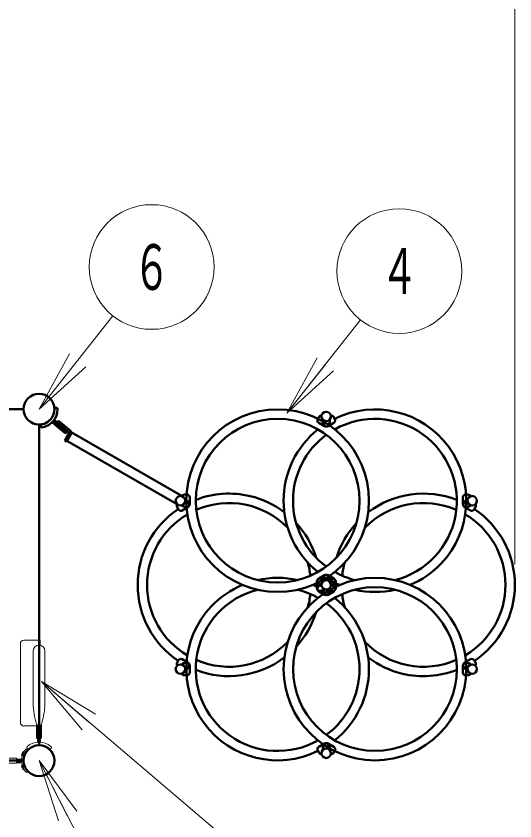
# Model space of a CAD drawing. Units: millimetres on the paper. Extents: x -385 to 0, y -302 to 267.
# Drawn here: x -244.29 to -220.29, y 177.77 to 216.51 of the extents above; entities that cross this region are included whole.
import ezdxf
from ezdxf.enums import TextEntityAlignment as Align

# ---------------------------------------------------------------- set-up
doc = ezdxf.new("R2010")
doc.units = ezdxf.units.MM
doc.layers.add('LY_1', color=140, linetype='Continuous', lineweight=50)
doc.styles.add('ＭＳ ゴシック', font='')
doc.styles.get('ＭＳ ゴシック').set_extended_font_data('MS Gothic')

msp = doc.modelspace()

# ---------------------------------------------------------------- linework, layer by layer
at = {"layer": 'LY_1', "color": 7, "lineweight": 13}
for p, q in [((-220.291, 190.134), (-220.291, 249.392)), ((-220.291, 190.134), (-220.291, 249.392)), ((-243.181, 197.593), (-239.627, 202.082)), ((-231.266, 197.396), (-227.712, 201.886)), ((-243.181, 197.593), (-241.711, 200.255)), ((-243.181, 197.593), (-241.319, 199.945)), ((-231.266, 197.396), (-229.796, 200.059)), ((-240.927, 199.635), (-243.181, 197.593)), ((-231.266, 197.396), (-229.404, 199.749)), ((-229.012, 199.438), (-231.266, 197.396)), ((-243.131, 186.476), (-243.914, 186.476)), ((-243.131, 186.233), (-243.131, 186.476)), ((-244.081, 182.509), (-244.081, 186.309)), ((-243.459, 185.959), (-243.459, 183.426)), ((-242.902, 185.959), (-242.902, 183.426)), ((-241.106, 182.152), (-243.066, 184.477)), ((-243.066, 184.477), (-240.458, 182.913)), ((-243.066, 184.477), (-240.782, 182.533)), ((-243.066, 184.477), (-232.807, 175.743)), ((-243.297, 182.343), (-243.914, 182.343)), ((-243.297, 181.759), (-243.297, 182.426)), ((-243.256, 182.38), (-243.243, 182.393)), ((-243.256, 181.759), (-243.256, 182.38)), ((-243.243, 182.393), (-243.181, 182.393)), ((-243.181, 181.759), (-243.181, 182.393)), ((-243.118, 182.393), (-243.181, 182.393)), ((-243.106, 182.38), (-243.118, 182.393)), ((-243.106, 181.759), (-243.106, 182.38)), ((-243.064, 181.759), (-243.064, 182.426)), ((-243.297, 181.759), (-243.064, 181.759)), ((-243.256, 181.569), (-243.256, 181.759)), ((-243.181, 181.569), (-243.181, 181.759)), ((-243.106, 181.569), (-243.106, 181.759)), ((-243.761, 181.276), (-243.702, 181.205)), ((-243.706, 181.2), (-243.719, 181.211)), ((-242.6, 181.276), (-242.659, 181.205)), ((-244.264, 180.793), (-244.931, 180.793)), ((-244.264, 180.559), (-244.931, 180.559)), ((-244.264, 180.793), (-244.264, 180.559)), ((-244.041, 180.751), (-244.264, 180.751)), ((-244.023, 180.676), (-244.264, 180.676)), ((-244.041, 180.601), (-244.264, 180.601)), ((-242.253, 177.779), (-243.18, 180.676)), ((-243.18, 180.676), (-241.364, 178.236)), ((-243.18, 180.676), (-241.808, 178.008)), ((-243.18, 180.676), (-239.766, 174.036)), ((-243.706, 180.152), (-243.719, 180.141))]:
    msp.add_line(p, q, dxfattribs=at)
at = {"layer": 'LY_1'}
for p, q in [((-243.923, 197.593), (-259.356, 197.593)), ((-242.348, 197.652), (-242.44, 197.652)), ((-229.713, 197.219), (-229.776, 197.109)), ((-228.951, 197.109), (-229.015, 197.219)), ((-243.181, 196.851), (-243.181, 181.418)), ((-243.094, 196.762), (-243.111, 196.853)), ((-242.544, 196.961), (-242.399, 196.839)), ((-242.496, 197.018), (-242.351, 196.896)), ((-242.448, 197.076), (-242.303, 196.954)), ((-242.399, 196.839), (-241.923, 196.44)), ((-242.351, 196.896), (-241.866, 196.489)), ((-242.303, 196.954), (-242.238, 197.03)), ((-242.303, 196.954), (-241.827, 196.555)), ((-242.303, 196.954), (-241.757, 196.496)), ((-242.238, 197.03), (-241.693, 196.573)), ((-229.728, 196.927), (-229.453, 196.769)), ((-229.52, 196.927), (-229.456, 196.818)), ((-229.274, 196.769), (-229, 196.927)), ((-229.271, 196.818), (-229.208, 196.927)), ((-241.746, 196.433), (-241.944, 196.09)), ((-241.923, 196.44), (-241.906, 196.441)), ((-241.906, 196.441), (-241.866, 196.489)), ((-241.825, 196.537), (-241.866, 196.489)), ((-241.858, 196.04), (-241.611, 196.467)), ((-241.611, 196.467), (-241.853, 196.049)), ((-241.827, 196.555), (-241.825, 196.537)), ((-236.271, 193.384), (-241.642, 196.485)), ((-241.858, 196.04), (-241.944, 196.09)), ((-236.497, 192.991), (-241.838, 196.075)), ((-236.064, 193.479), (-236.191, 193.479)), ((-235.931, 193.029), (-235.931, 193.346)), ((-222.797, 193.346), (-222.797, 193.029)), ((-222.537, 193.479), (-222.664, 193.479)), ((-235.971, 193.056), (-236.035, 193.166)), ((-222.693, 193.166), (-222.756, 193.056)), ((-236.54, 192.874), (-236.476, 192.765)), ((-236.294, 192.716), (-236.02, 192.874)), ((-236.191, 192.896), (-236.064, 192.896)), ((-222.708, 192.874), (-222.433, 192.716)), ((-222.664, 192.896), (-222.537, 192.896)), ((-222.251, 192.765), (-222.188, 192.874)), ((-229.453, 189.606), (-229.728, 189.448)), ((-229.557, 189.426), (-229.684, 189.426)), ((-229.456, 189.557), (-229.52, 189.448)), ((-229, 189.448), (-229.274, 189.606)), ((-229.208, 189.448), (-229.271, 189.557)), ((-229.044, 189.426), (-229.171, 189.426)), ((-229.817, 189.293), (-229.817, 188.976)), ((-229.776, 189.266), (-229.713, 189.156)), ((-229.713, 189.113), (-229.776, 189.003)), ((-229.015, 189.156), (-228.951, 189.266)), ((-228.951, 189.003), (-229.015, 189.113)), ((-228.911, 188.976), (-228.911, 189.293)), ((-229.728, 188.821), (-229.453, 188.663)), ((-229.684, 188.843), (-229.557, 188.843)), ((-229.52, 188.821), (-229.456, 188.712)), ((-229.274, 188.663), (-229, 188.821)), ((-229.271, 188.712), (-229.208, 188.821)), ((-229.171, 188.843), (-229.044, 188.843)), ((-236.02, 185.395), (-236.294, 185.553)), ((-222.433, 185.553), (-222.708, 185.395)), ((-236.476, 185.504), (-236.54, 185.395)), ((-236.064, 185.373), (-236.191, 185.373)), ((-236.035, 185.103), (-235.971, 185.213)), ((-235.931, 184.923), (-235.931, 185.24)), ((-222.797, 185.24), (-222.797, 184.923)), ((-222.756, 185.213), (-222.693, 185.103)), ((-222.537, 185.373), (-222.664, 185.373)), ((-222.188, 185.395), (-222.251, 185.504)), ((-236.191, 184.79), (-236.064, 184.79)), ((-222.664, 184.79), (-222.537, 184.79)), ((-229.453, 181.5), (-229.728, 181.342)), ((-229.456, 181.451), (-229.52, 181.342)), ((-229, 181.342), (-229.274, 181.5)), ((-229.208, 181.342), (-229.271, 181.451)), ((-229.776, 181.16), (-229.713, 181.05)), ((-229.015, 181.05), (-228.951, 181.16)), ((-243.921, 180.676), (-259.356, 180.676))]:
    msp.add_line(p, q, dxfattribs=at)
at = {"layer": 'LY_1', "color": 7, "lineweight": 13}
for points in [[(-243.983, 180.902), (-244.006, 180.911), (-244.01, 180.913), (-244.014, 180.916), (-244.017, 180.919), (-244.019, 180.923), (-244.021, 180.927), (-244.022, 180.932), (-244.022, 180.936), (-244.021, 180.941), (-244.02, 180.945), (-243.96, 181.094), (-243.958, 181.098), (-243.955, 181.101), (-243.952, 181.104), (-243.948, 181.107), (-243.944, 181.108), (-243.94, 181.109), (-243.935, 181.109), (-243.931, 181.109), (-243.926, 181.107), (-243.903, 181.098)], [(-243.983, 180.45), (-244.006, 180.441), (-244.01, 180.439), (-244.014, 180.436), (-244.017, 180.433), (-244.019, 180.429), (-244.021, 180.425), (-244.022, 180.42), (-244.022, 180.416), (-244.021, 180.411), (-244.02, 180.407), (-243.96, 180.258), (-243.958, 180.254), (-243.955, 180.251), (-243.952, 180.248), (-243.948, 180.245), (-243.944, 180.244), (-243.94, 180.243), (-243.935, 180.243), (-243.931, 180.243), (-243.926, 180.245), (-243.903, 180.254)]]:
    msp.add_lwpolyline(points, close=True, dxfattribs=at)
msp.add_lwpolyline([(-244.264, 180.57), (-244.072, 180.57), (-244.072, 180.601)], dxfattribs=at)
for centre, radius in [((-237.765, 204.434), 3), ((-225.85, 204.238), 3), ((-243.181, 197.593), 0.743)]:
    msp.add_circle(centre, radius, dxfattribs=at)
at = {"layer": 'LY_1'}
for centre, radius in [((-243.181, 197.593), 0.743), ((-243.181, 197.593), 0.742), ((-231.704, 193.187), 4.393), ((-229.364, 197.24), 0.227), ((-231.704, 193.187), 3.94), ((-236.384, 193.187), 0.227), ((-222.344, 193.187), 0.227), ((-227.024, 185.081), 4.393), ((-229.364, 189.134), 0.227), ((-229.364, 189.134), 0.227), ((-229.364, 189.134), 0.227), ((-229.364, 189.134), 0.227), ((-229.364, 189.134), 0.227), ((-227.024, 185.081), 3.94), ((-236.384, 185.081), 0.227), ((-222.344, 185.081), 0.227), ((-243.181, 180.676), 0.743), ((-243.181, 180.676), 0.742), ((-243.181, 180.676), 0.741), ((-229.364, 181.028), 0.227)]:
    msp.add_circle(centre, radius, dxfattribs=at)
for centre, radius, start, end in [((-243.181, 197.593), 0.741, 278.5627, 1.4373), ((-243.181, 197.593), 0.891, 279.9468, 0.0532), ((-242.44, 197.645), 0.0072, 89.709, 203.3816), ((-242.523, 197.609), 0.0833, 1.4373, 23.3816), ((-242.348, 197.593), 0.0583, 0.0532, 89.709), ((-227.024, 193.187), 4.393, 316.6212, 116.1728), ((-229.598, 197.152), 0.133, 85.0325, 150), ((-229.13, 197.152), 0.133, 30, 94.9675), ((-243.104, 196.854), 0.0072, 76.6184, 190.291), ((-243.083, 196.942), 0.0833, 256.6184, 278.5627), ((-229.661, 197.043), 0.133, 150, 240), ((-229.404, 196.994), 0.133, 145.0325, 210), ((-229.341, 196.884), 0.133, 210, 300), ((-229.387, 196.884), 0.133, 240, 330), ((-229.323, 196.994), 0.133, 330, 34.9675), ((-229.067, 197.043), 0.133, 300, 30), ((-227.024, 193.187), 3.94, 284.1786, 119.4372), ((-243.037, 196.773), 0.0583, 190.291, 279.9468), ((-241.79, 196.458), 0.05, 330, 50), ((-241.79, 196.458), 0.15, 330, 50), ((-227.024, 193.187), 4.393, 128.645, 231.355), ((-227.024, 193.187), 3.94, 126.4349, 233.5651), ((-236.191, 193.346), 0.133, 90, 154.9675), ((-236.064, 193.346), 0.133, 0, 90), ((-234.044, 189.134), 4.393, 76.6212, 111.355), ((-234.044, 189.134), 4.393, 52.7006, 76.6212), ((-224.684, 189.134), 4.393, 68.645, 127.2994), ((-222.664, 193.346), 0.133, 90, 180), ((-222.537, 193.346), 0.133, 25.0325, 90), ((-236.424, 192.941), 0.133, 145.0325, 210), ((-236.191, 193.029), 0.133, 205.0325, 270), ((-236.15, 193.099), 0.133, 30, 94.9675), ((-236.064, 193.029), 0.133, 270, 0), ((-236.087, 192.99), 0.133, 300, 30), ((-234.044, 189.134), 3.94, 44.1786, 113.5651), ((-224.684, 189.134), 3.94, 66.4349, 135.8214), ((-222.664, 193.029), 0.133, 180, 270), ((-222.641, 192.99), 0.133, 150, 240), ((-222.578, 193.099), 0.133, 85.0325, 150), ((-222.537, 193.029), 0.133, 270, 334.9675), ((-222.303, 192.941), 0.133, 330, 34.9675), ((-234.044, 189.134), 4.393, 123.7982, 236.2018), ((-234.044, 189.134), 3.94, 120.5628, 239.4372), ((-236.361, 192.831), 0.133, 210, 300), ((-224.684, 189.134), 3.94, 300.5628, 59.4372), ((-222.367, 192.831), 0.133, 240, 330), ((-224.684, 189.134), 4.393, 303.8272, 56.1934), ((-234.044, 189.134), 4.393, 17.3103, 42.6897), ((-224.684, 189.134), 4.393, 137.3103, 162.6897), ((-234.044, 189.134), 3.94, 6.4349, 15.8214), ((-224.684, 189.134), 3.94, 164.1786, 173.5651), ((-227.024, 193.187), 4.393, 292.7006, 316.6212), ((-231.704, 185.081), 4.393, 77.3103, 102.6897), ((-229.684, 189.293), 0.133, 90, 180), ((-229.661, 189.332), 0.133, 120, 210), ((-229.557, 189.293), 0.133, 25.0325, 90), ((-229.404, 189.381), 0.133, 150, 214.9675), ((-229.341, 189.491), 0.133, 60, 150), ((-229.387, 189.491), 0.133, 30, 120), ((-227.024, 193.187), 4.393, 237.817, 247.2994), ((-229.171, 189.293), 0.133, 90, 154.9675), ((-229.323, 189.381), 0.133, 325.0325, 30), ((-229.044, 189.293), 0.133, 0, 90), ((-229.067, 189.332), 0.133, 330, 60), ((-227.024, 193.187), 3.94, 240.5628, 255.8214), ((-231.704, 185.081), 4.393, 112.7006, 136.6212), ((-231.704, 185.081), 4.393, 64.5681, 67.2994), ((-229.598, 189.046), 0.133, 85.0325, 150), ((-229.598, 189.223), 0.133, 210, 274.9675), ((-229.13, 189.046), 0.133, 30, 94.9675), ((-229.13, 189.223), 0.133, 265.0325, 330), ((-231.704, 185.081), 3.94, 104.1786, 299.4372), ((-231.704, 185.081), 3.94, 60.5628, 75.8214), ((-234.044, 189.134), 3.94, 344.1786, 353.5651), ((-229.684, 188.976), 0.133, 180, 270), ((-229.661, 188.937), 0.133, 150, 240), ((-229.557, 188.976), 0.133, 270, 334.9675), ((-229.404, 188.888), 0.133, 145.0325, 210), ((-229.341, 188.778), 0.133, 210, 300), ((-229.387, 188.778), 0.133, 240, 330), ((-229.171, 188.976), 0.133, 205.0325, 270), ((-229.323, 188.888), 0.133, 330, 34.9675), ((-229.044, 188.976), 0.133, 270, 0), ((-229.067, 188.937), 0.133, 300, 30), ((-224.684, 189.134), 3.94, 186.4349, 195.8214), ((-227.024, 193.187), 4.393, 257.3103, 282.6897), ((-231.704, 185.081), 4.393, 308.645, 51.355), ((-231.704, 185.081), 4.393, 136.6212, 296.2018), ((-231.704, 185.081), 3.94, 306.4349, 53.5651), ((-234.044, 189.134), 4.393, 317.3103, 342.6897), ((-234.044, 189.134), 3.94, 246.4349, 315.8214), ((-224.684, 189.134), 3.94, 224.1786, 293.5651), ((-236.361, 185.438), 0.133, 60, 150), ((-234.044, 189.134), 4.393, 248.645, 307.2994), ((-224.684, 189.134), 4.393, 232.7006, 256.6212), ((-222.367, 185.438), 0.133, 30, 120), ((-236.424, 185.328), 0.133, 150, 214.9675), ((-236.191, 185.24), 0.133, 90, 154.9675), ((-236.064, 185.24), 0.133, 0, 90), ((-236.087, 185.279), 0.133, 330, 60), ((-222.664, 185.24), 0.133, 90, 180), ((-222.641, 185.279), 0.133, 120, 210), ((-222.537, 185.24), 0.133, 25.0325, 90), ((-222.303, 185.328), 0.133, 325.0325, 30), ((-236.191, 184.923), 0.133, 205.0325, 270), ((-236.15, 185.17), 0.133, 265.0325, 330), ((-236.064, 184.923), 0.133, 270, 0), ((-224.684, 189.134), 4.393, 256.6212, 291.355), ((-222.664, 184.923), 0.133, 180, 270), ((-222.578, 185.17), 0.133, 210, 274.9675), ((-222.537, 184.923), 0.133, 270, 334.9675), ((-229.661, 181.226), 0.133, 120, 210), ((-229.404, 181.275), 0.133, 150, 214.9675), ((-229.341, 181.385), 0.133, 60, 150), ((-229.387, 181.385), 0.133, 30, 120), ((-229.323, 181.275), 0.133, 325.0325, 30), ((-229.067, 181.226), 0.133, 330, 60), ((-229.598, 181.117), 0.133, 210, 274.9675), ((-229.13, 181.117), 0.133, 265.0325, 330)]:
    msp.add_arc(centre, radius, start, end, dxfattribs=at)
at = {"layer": 'LY_1', "color": 7, "lineweight": 13}
for centre, radius, start, end in [((-243.914, 186.309), 0.167, 90, 180), ((-243.181, 185.959), 0.278, 0, 180), ((-240.319, 183.426), 3.14, 180, 198.3667), ((-246.043, 183.426), 3.14, 341.6333, 0), ((-243.914, 182.509), 0.167, 180, 270), ((-243.716, 181.313), 0.0583, 130.0531, 219.709), ((-243.181, 180.676), 0.891, 49.9468, 130.0531), ((-243.181, 180.676), 0.741, 48.5627, 131.4373), ((-242.645, 181.313), 0.0583, 320.291, 49.9468), ((-243.181, 180.676), 0.842, 139.7017, 220.2983), ((-243.181, 180.676), 0.742, 135.051, 224.949), ((-243.797, 181.199), 0.0333, 102.822, 139.7017), ((-243.783, 181.134), 0.1, 50.2082, 102.822), ((-243.697, 181.209), 0.0072, 219.709, 333.3816), ((-243.616, 181.169), 0.0833, 131.4373, 153.3816), ((-242.745, 181.169), 0.0833, 26.6184, 48.5627), ((-242.665, 181.209), 0.0072, 206.6184, 320.291), ((-244.041, 180.784), 0.0333, 270, 312.1438), ((-244.041, 180.568), 0.0333, 47.8562, 90), ((-243.797, 180.153), 0.0333, 220.2983, 257.178), ((-243.783, 180.218), 0.1, 257.178, 309.7918)]:
    msp.add_arc(centre, radius, start, end, dxfattribs=at)

# ---------------------------------------------------------------- texts
at = {"layer": 'LY_1', "color": 7, "style": 'ＭＳ ゴシック', "width": 0.6}
for s, p in [('６', (-237.765, 204.434)), ('４', (-225.85, 204.238))]:
    msp.add_text(s, height=2.199, dxfattribs=at).set_placement(p, align=Align.MIDDLE_CENTER)

doc.saveas('drawing.dxf')
